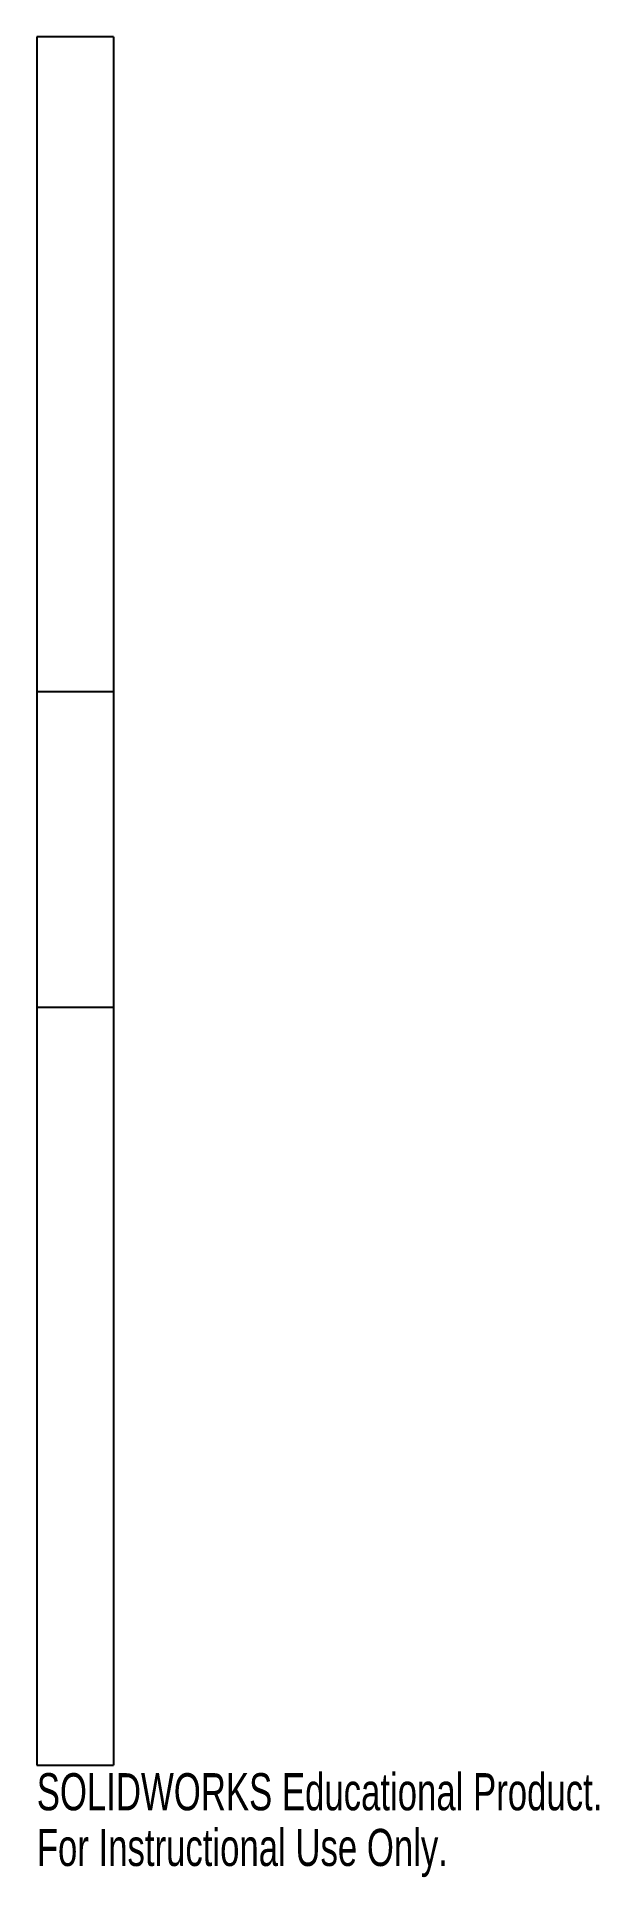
# Paper-space layout '_Right' of a CAD drawing. Header units: millimetres. Extents: x -10 to 63, y -127 to 112.
import ezdxf

# ---------------------------------------------------------------- set-up
doc = ezdxf.new("R2010")
doc.units = ezdxf.units.MM
doc.styles.add('SLDTEXTSTYLE0', font='TXT', dxfattribs={"width": 0.7})

psp = doc.layouts.new('_Right')

# ---------------------------------------------------------------- linework, layer by layer
at = {"color": 7, "linetype": 'Continuous', "lineweight": 25}
for p, q in [((0, 112.5), (-10, 112.5)), ((-10, 27.26), (-10, -112.5)), ((-10, 27.26), (0, 27.26)), ((0, 27.26), (0, -112.5)), ((0, -13.86), (-10, -13.86)), ((-10, -112.5), (0, -112.5))]:
    psp.add_line(p, q, dxfattribs=at)
for points in [[(-10, 112.5), (-10, 98.43), (-10, 69.71), (-10, 27.26)], [(0, 112.5), (0, 98.43), (0, 69.71), (0, 27.26)]]:
    psp.add_open_spline(points, degree=3, dxfattribs=at)

# ---------------------------------------------------------------- texts
at = {"color": 7, "linetype": 'Continuous', "char_height": 4.8336, "attachment_point": 1, "style": 'SLDTEXTSTYLE0'}
for s, insert in [('SOLIDWORKS Educational Product.', (-10, -113.52)), ('For Instructional Use Only.', (-10, -120.77))]:
    psp.add_mtext(s, dxfattribs=dict(at, insert=insert))

doc.saveas('drawing.dxf')
